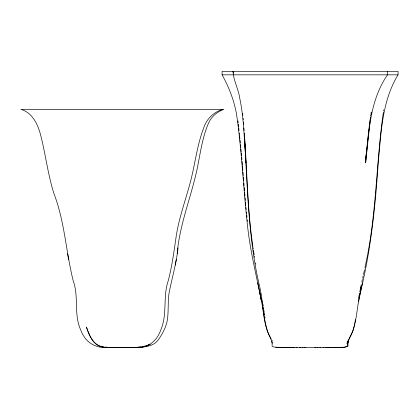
<?xml version="1.0" encoding="UTF-8"?>
<svg xmlns="http://www.w3.org/2000/svg" width="419" height="419" viewBox="0 0 419 419"><rect width="100%" height="100%" fill="white"/><g stroke="black" fill="none" stroke-linecap="round" stroke-linejoin="round"><path stroke-width="0.63" d="M347.503 341.37L347.231 342.732L346.607 343.177M366.096 154.941L365.619 159.44L368.458 133.09M370.035 121.793L365.619 162.891C368.694 132.87 369.705 100.633 387.491 74.833L387.491 71.382M368.531 132.451L370.045 119.625M272.167 340.385L271.962 342.145L272.675 343.177M177.2 253.82C179.479 225.034 190.718 198.239 196.851 170.276C200.219 154.391 202.078 137.982 208.61 122.961C211.485 116.472 217.267 111.674 223.903 109.364L20.95 109.364C33.038 112.894 38.318 125.381 41.025 136.568C45.729 155.501 48.033 174.995 53.962 193.636C64.746 221.714 65.951 251.929 73.215 280.84C79.029 296.647 73.618 314.287 80.589 329.664C85.267 342.538 95.181 348.55 108.95 347.529L135.903 347.529C143.591 347.162 152.904 346.906 158.036 340.197C162.169 334.472 165.615 328.082 167.155 321.148C168.967 310.977 167.354 300.507 169.564 290.367C172.549 276.231 176.483 262.273 178.049 247.865M355.097 321.603L355.375 319.723M370.223 120.578L370.406 119.357M370.59 118.137L370.778 116.922M383.369 112.25C376.555 159.372 376.592 207.311 367.714 254.16M370.192 118.341L370.391 117.121M370.595 115.906L370.794 114.686M370.993 113.47L371.192 112.25M269.972 336.74C264.064 326.04 263.918 313.491 261.582 301.769C256.737 276.744 250.363 251.981 247.619 226.585C243.376 189.273 241.936 151.668 236.583 114.487C234.142 100.539 228.989 87.168 222.086 74.833L222.086 71.382L398.05 71.382L398.05 74.833C381.866 101.267 381.143 133.012 378.216 162.891C375.335 206.63 370.815 250.353 360.24 292.981C356.627 307.473 357.114 323.143 350.336 336.74C348.472 339.6 347.801 342.904 348 346.183C344.271 348.289 339.521 347.257 335.404 347.608M175.252 265.18L176.289 259.591M358.544 298.318L359.512 293.295M359.753 292.038L360.775 287.005M358.544 301.769L362.398 282.888M354.264 325.804L354.5 324.605M354.741 323.405L354.977 322.206M383.553 111.03L383.799 109.83M364.923 267.898L367.61 254.778M371.15 114.487L371.648 112.077M360.235 289.524L361.183 285.109M361.859 281.956L362.398 279.431M362.66 278.216L363.194 275.791M363.462 274.576L364.525 269.721M354.144 326.406C353.065 333.44 347.309 339.044 347.231 346.183L344.371 347.189L337.264 347.597M347.461 343.177L348.173 342.145L347.964 340.385M138.542 347.251L133.965 347.529C147.127 348.818 156.774 341.857 160.88 329.664C167.574 314.219 162.682 296.683 168.218 280.84C172.13 265.929 174.095 250.63 176.326 235.405C179.028 218.556 184.732 202.424 189.278 186.036C194.887 166.772 196.521 146.472 203.791 127.685C206.619 118.818 213.873 111.904 222.803 109.364M147.53 345.329L149.033 344.57M150.374 344.318L145.791 346.152M146.933 345.534L142.271 346.796L134.143 347.529M138.401 347.251L140.606 346.948M342.375 347.189L337.248 347.597L338.777 347.571M340.092 347.571L341.443 347.529M334.111 347.571L331.775 347.608M333.398 347.597L334.493 347.571M335.986 347.597L338.625 347.529M134.033 347.529L110.532 347.529M134.185 347.529L122.427 347.618L134.321 347.529M319.844 347.613L320.451 347.608M327.894 347.608L330.245 347.597M333.608 347.597L332.22 347.608L334.446 347.608M314.789 347.613L315.575 347.608M334.482 347.608L336.195 347.597M317.089 347.613L318.063 347.608M323.044 347.613L324.023 347.608M328.286 347.613L330.198 347.608M325.422 347.613L327.16 347.608M329.025 347.613L330.607 347.608M222.086 74.833L398.05 74.833M233.598 73.152L233.001 71.382C233.524 80.736 238.647 89.383 239.846 98.774C242.491 111.203 243.387 123.893 244.267 136.542C247.676 185.434 247.891 234.86 258.785 282.888C263.237 299.648 262.504 317.55 268.469 333.891C270.407 337.766 272.659 341.778 272.135 346.183L273.586 346.953L278.745 347.529M281.51 347.529L284.113 347.597L277.76 347.189M281.359 347.571L275.76 347.189M282.788 347.597L281.264 347.571L282.872 347.597M283.275 347.608L336.86 347.608M289.529 347.608L291.111 347.613M292.975 347.608L294.714 347.613M285.69 347.608L287.942 347.613L286.528 347.597M289.932 347.608L291.849 347.613M304.561 347.608L305.346 347.613M302.073 347.608L303.047 347.613M296.113 347.608L297.092 347.613M289.89 347.597L292.242 347.608M283.962 347.597L285.653 347.608L279.997 347.571M299.685 347.608L300.292 347.613M288.361 347.608L286.025 347.571M285.643 347.571L286.737 347.597M278.693 347.529L280.044 347.571M105.651 347.251L110.883 347.529L106.311 347.251M110.71 347.529L104.918 347.1M102.032 346.796L103.242 346.948L102.037 346.796M106.452 347.251C94.699 347.901 89.268 336.494 86.429 327.009C89.383 335.121 93.002 345.837 103.142 346.796M270.213 337.211L271.198 339.091M257.748 282.888L261.592 301.769L259.895 292.981M260.864 294.552L260.623 293.295L260.859 294.552M254.37 256.03L254.595 257.276M255.616 262.902L255.841 264.153M263.96 313.14L264.169 314.391M261.901 300.224L262.111 301.497M262.32 302.764L262.53 304.037M67.648 253.82L68.564 259.591M263.122 307.735L263.305 308.929M263.488 310.123L263.761 311.919M252.877 246.377C247.268 208.872 247.22 170.842 244.272 133.09L245.33 149.159M253.071 247.671L253.265 248.965M253.458 250.253L254.144 254.778M263.163 304.671L263.347 305.943M264.394 313.768L264.578 315.02M264.855 316.9L265.038 318.152M263.582 307.735L263.74 308.929M263.975 310.72L264.211 312.516M237.971 120.908L238.186 122.83M238.327 124.113L238.605 126.679M238.746 127.963L239.029 130.524M245.77 205.556L245.471 202.33M245.974 207.505L246.183 209.458M246.456 212.061L246.592 213.365M246.796 215.319L247.001 217.272M247.273 219.875L247.414 221.174M242.648 113.47L242.837 115.293M239.312 133.09L239.438 134.379M239.568 135.662L239.883 138.872M240.014 140.161L240.265 142.732M240.454 144.66L240.71 147.231M240.899 149.159L241.155 151.73M241.281 153.014L241.538 155.585M241.726 157.513L241.92 159.44M243.848 183.087L244.062 185.654M244.225 187.576L244.497 190.786M244.659 192.709L244.932 195.914M245.094 197.841L245.309 200.402M242.072 161.357L242.386 165.191M242.491 166.469L242.805 170.308M242.962 172.225L243.219 175.42M243.376 177.337L243.638 180.531M243.151 118.341L243.245 119.625M243.444 122.191L243.638 124.752M243.879 127.963L244.073 130.524M245.586 153.014L245.754 155.585M244.272 136.542L246.011 162.891"/></g></svg>
